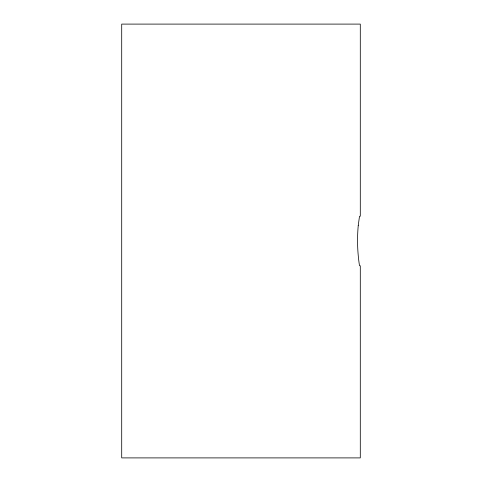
<?xml version="1.0" encoding="UTF-8"?>
<svg xmlns="http://www.w3.org/2000/svg" width="482" height="482" viewBox="0 0 482 482"><rect width="100%" height="100%" fill="white"/><g stroke="black" fill="none" stroke-linecap="round" stroke-linejoin="round"><path stroke-width="0.72" d="M358.222 225.703C357.029 239.078 357.433 252.46 359.506 265.757L360.295 265.757L360.295 457.9L121.705 457.9L121.705 24.1L360.295 24.1L360.295 216.243L359.506 216.243L358.222 225.703"/></g></svg>
